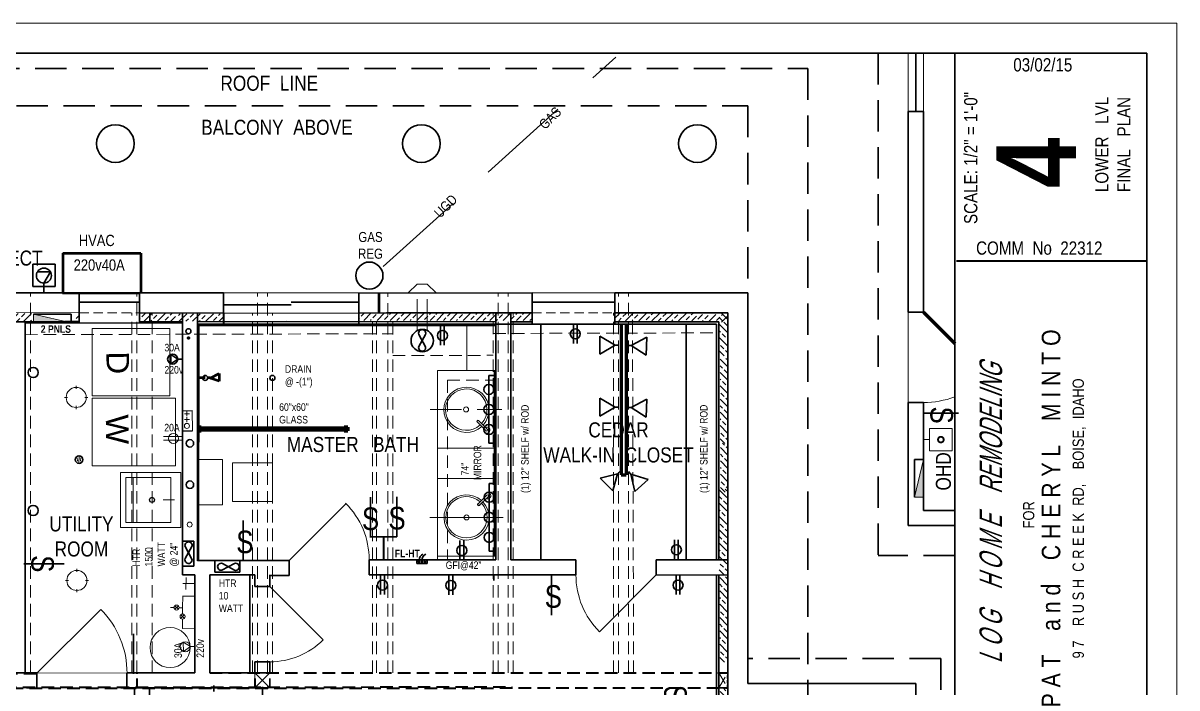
# Model space of a CAD drawing. Header units: inches. Extents: x -243 to 1332, y 357 to 885.
# Drawn here: x 112.8 to 572.8, y 619.9 to 885 of the extents above; entities that cross this region are included whole.
import ezdxf

# ---------------------------------------------------------------- set-up
doc = ezdxf.new("R2010")
doc.units = ezdxf.units.IN
doc.header["$MEASUREMENT"] = 0
doc.linetypes.add('DOT', pattern=[0.25, 0, -0.25])
doc.linetypes.add('HIDDEN', pattern=[0.375, 0.25, -0.125])
for name, color, linetype, lineweight in [('APPLIANCES', 7, 'Continuous', 20), ('BUILT-INS', 36, 'Continuous', 25), ('CABINETS', 7, 'Continuous', 20), ('DOORS', 7, 'Continuous', 60), ('DRIVEWAY', 7, 'DOT', 30), ('ELEC', 6, 'Continuous', 30), ('ELEC SYMBOLS', 7, 'Continuous', 20), ('ELECTRICAL', 1, 'Continuous', 30), ('FLOOR BEAMS', 7, 'Continuous', 30), ('FOUNDATION', 7, 'Continuous', 30), ('HVAC', 1, 'Continuous', 20), ('NEW  ROUIGH SAWN  BEAMS', 3, 'HIDDEN', 40), ('NEW FOOTING', 6, 'Continuous', 30), ('NEW FRAMING', 6, 'Continuous', 30), ('PLUMBING', 5, 'Continuous', 20), ('PROPANE GAS', 7, 'Continuous', 20), ('ROOF', 7, 'HIDDEN', 30), ('STAIRS', 7, 'Continuous', 30), ('WALL FRAMING', 7, 'Continuous', 30), ('WALLS', 7, 'Continuous', 30), ('WINDOWS', 5, 'Continuous', 30)]:
    doc.layers.add(name, color=color, linetype=linetype, lineweight=lineweight)
for name, color, linetype in [('LLPLUMBING', 102, 'Continuous'), ('TEXT80', 15, 'Continuous'), ('TITLE BLOCK', 7, 'Continuous')]:
    doc.layers.add(name, color=color, linetype=linetype)
doc.styles.add('ARCH ENT', font='technical.ttf', dxfattribs={"height": 2})
doc.styles.add('ARCHENT', font='technical.ttf', dxfattribs={"height": 6})
doc.styles.add('EXIST', font='romans.shx', dxfattribs={"width": 0.75, "oblique": 20, "height": 12})
doc.styles.add('L80', font='arial.ttf', dxfattribs={"height": 1.6})

msp = doc.modelspace()

# ---------------------------------------------------------------- hatches: boundary and pattern name
at = {"layer": 'ELEC SYMBOLS', "linetype": 'Continuous', "lineweight": 20, "ltscale": 20}
for points in [[(116.88, 768.88), (116.88, 765.38), (131.88, 765.38)], [(468.21, 695.91), (471.71, 695.91), (471.71, 710.91)]]:
    msp.add_hatch(color=1, dxfattribs=at).paths.add_polyline_path(points)
at = {"layer": 'NEW FOOTING', "linetype": 'Continuous', "lineweight": 9, "ltscale": 25}
h = msp.add_hatch(dxfattribs=at)
h.set_pattern_fill('ANSI33', color=256, scale=15, style=0)
h.set_pattern_definition([(45, (-4830.5756, -496.997), (-2.6516504, 2.6516504), []), (45, (-4827.924, -496.997), (-2.6516504, 2.6516504), [1.875, -0.9375])])
h.paths.add_polyline_path([(116.29, 766.16), (116.29, 769.16), (107.44, 769.16), (107.44, 766.16)])
h = msp.add_hatch(dxfattribs=at)
h.set_pattern_fill('ANSI33', color=256, scale=15, style=0)
h.set_pattern_definition([(45, (-4804.9366, -493.893), (-2.6516504, 2.6516504), []), (45, (-4802.285, -493.893), (-2.6516504, 2.6516504), [1.875, -0.9375])])
h.paths.add_polyline_path([(135.19, 766.26), (135.18, 769.26), (133.94, 769.26), (133.94, 766.26)])
h = msp.add_hatch(dxfattribs=at)
h.set_pattern_fill('ANSI33', color=256, scale=15, style=0)
h.set_pattern_definition([(45, (-4798.455, -497.029), (-2.6516504, 2.6516504), []), (45, (-4795.8032, -497.029), (-2.6516504, 2.6516504), [1.875, -0.9375])])
h.paths.add_polyline_path([(159.18, 769.13), (159.19, 766.13), (173.56, 766.13), (173.56, 769.13)])
h = msp.add_hatch(dxfattribs=at)
h.set_pattern_fill('ANSI33', color=256, scale=15, style=0)
h.set_pattern_definition([(45, (-4763.2696, -497.0833), (-2.6516504, 2.6516504), []), (45, (-4760.618, -497.0833), (-2.6516504, 2.6516504), [1.875, -0.9375])])
h.paths.add_polyline_path([(192.68, 766.07), (192.68, 769.07), (174.75, 769.07), (174.75, 766.07)])
h = msp.add_hatch(dxfattribs=at)
h.set_pattern_fill('ANSI33', color=256, scale=15, style=0)
h.set_pattern_definition([(45, (-4695.075, -496.7786), (-2.6516504, 2.6516504), []), (45, (-4692.4235, -496.7786), (-2.6516504, 2.6516504), [1.875, -0.9375])])
h.paths.add_polyline_path([(246.68, 769.38), (246.69, 766.38), (276.94, 766.38), (276.94, 769.38)])
h = msp.add_hatch(dxfattribs=at)
h.set_pattern_fill('ANSI33', color=256, scale=15, style=0)
h.set_pattern_definition([(45, (-4660.673, -496.7882), (-2.6516504, 2.6516504), []), (45, (-4658.0213, -496.7882), (-2.6516504, 2.6516504), [1.875, -0.9375])])
h.paths.add_polyline_path([(277.34, 769.37), (277.34, 766.37), (311.34, 766.37), (311.34, 769.37)])
h = msp.add_hatch(dxfattribs=at)
h.set_pattern_fill('ANSI33', color=256, scale=15, style=0)
h.set_pattern_definition([(45, (-4626.1386, -496.7882), (-2.6516504, 2.6516504), []), (45, (-4623.487, -496.7882), (-2.6516504, 2.6516504), [1.875, -0.9375])])
h.paths.add_polyline_path([(315.68, 766.37), (315.68, 769.37), (311.88, 769.37), (311.88, 766.37)])
h = msp.add_hatch(dxfattribs=at)
h.set_pattern_fill('ANSI33', color=256, scale=15, style=0)
h.set_pattern_definition([(45, (-4590.759, -496.939), (-2.6516504, 2.6516504), []), (45, (-4588.1074, -496.939), (-2.6516504, 2.6516504), [1.875, -0.9375])])
h.paths.add_polyline_path([(348.68, 769.22), (348.68, 766.22), (381.26, 766.22), (381.26, 769.22)])
h = msp.add_hatch(dxfattribs=at)
h.set_pattern_fill('ANSI33', color=256, scale=15, angle=180, style=0)
h.set_pattern_definition([(225, (5353.7628, 2031.9067), (2.6516504, -2.6516504), []), (225, (5351.111, 2031.9067), (2.6516504, -2.6516504), [1.875, -0.9375])])
h.paths.add_polyline_path([(393.68, 765.75), (393.68, 768.75), (381.75, 768.75), (381.75, 765.75)])
h = msp.add_hatch(dxfattribs=at)
h.set_pattern_fill('ANSI33', color=256, scale=15, angle=270, style=0)
h.set_pattern_definition([(315, (-872.744, 5724.277), (2.6516504, 2.6516504), []), (315, (-872.744, 5721.6255), (2.6516504, 2.6516504), [1.875, -0.9375])])
h.paths.add_polyline_path([(393.41, 769.4), (390.41, 769.4), (390.41, 752.26), (393.41, 752.26)])
h = msp.add_hatch(dxfattribs=at)
h.set_pattern_fill('ANSI33', color=256, scale=15, angle=270, style=0)
h.set_pattern_definition([(315, (-872.5216, 5689.311), (2.6516504, 2.6516504), []), (315, (-872.5216, 5686.659), (2.6516504, 2.6516504), [1.875, -0.9375])])
h.paths.add_polyline_path([(393.64, 751.29), (390.64, 751.29), (390.64, 717.29), (393.64, 717.29)])
h = msp.add_hatch(dxfattribs=at)
h.set_pattern_fill('ANSI33', color=256, scale=15, angle=270, style=0)
h.set_pattern_definition([(315, (-872.3917, 5669.9312), (2.6516504, 2.6516504), []), (315, (-872.3917, 5667.2796), (2.6516504, 2.6516504), [1.875, -0.9375])])
h.paths.add_polyline_path([(393.77, 717.49), (390.77, 717.49), (390.77, 697.91), (393.77, 697.91)])
h = msp.add_hatch(dxfattribs=at)
h.set_pattern_fill('ANSI33', color=256, scale=15, angle=270, style=0)
h.set_pattern_definition([(315, (-872.877, 5637.1454), (2.6516504, 2.6516504), []), (315, (-872.877, 5634.4938), (2.6516504, 2.6516504), [1.875, -0.9375])])
h.paths.add_polyline_path([(393.28, 699.13), (390.28, 699.13), (390.28, 665.13), (393.28, 665.13)])
h = msp.add_hatch(dxfattribs=at)
h.set_pattern_fill('ANSI33', color=256, scale=15, angle=270, style=0)
h.set_pattern_definition([(315, (-872.6546, 5602.179), (2.6516504, 2.6516504), []), (315, (-872.6546, 5599.5275), (2.6516504, 2.6516504), [1.875, -0.9375])])
h.paths.add_polyline_path([(393.5, 664.16), (390.5, 664.16), (390.5, 630.16), (393.5, 630.16)])
h = msp.add_hatch(dxfattribs=at)
h.set_pattern_fill('ANSI33', color=256, scale=15, angle=270, style=0)
h.set_pattern_definition([(315, (-872.5133, 5583.264), (2.6516504, 2.6516504), []), (315, (-872.5133, 5580.6125), (2.6516504, 2.6516504), [1.875, -0.9375])])
h.paths.add_polyline_path([(393.64, 619.88), (390.64, 619.88), (390.64, 611.25), (393.64, 611.25)])

# ---------------------------------------------------------------- linework, layer by layer
at = {"layer": 'APPLIANCES', "color": 7, "linetype": 'Continuous', "lineweight": 20, "ltscale": 20}
for p, q in [((171.27, 763.23), (140.26, 763.22)), ((140.27, 763.22), (140.27, 736.35)), ((171.27, 763.23), (171.27, 736.36)), ((140.27, 736.35), (171.27, 736.35)), ((173.58, 735.39), (140.27, 735.39)), ((140.27, 735.39), (140.27, 708.39)), ((173.58, 735.39), (173.58, 708.39)), ((140.27, 708.39), (173.58, 708.39))]:
    msp.add_line(p, q, dxfattribs=at)
at = {"layer": 'BUILT-INS', "lineweight": 30, "ltscale": 15}
for p, q in [((319.19, 764.88), (319.18, 670.9)), ((377.18, 764.87), (377.18, 670.89))]:
    msp.add_line(p, q, dxfattribs=at)
at = {"layer": 'BUILT-INS', "color": 1, "linetype": 'HIDDEN', "lineweight": 9, "ltscale": 50}
msp.add_line((275.09, 730.9), (303.69, 730.9), dxfattribs=at)
at = {"layer": 'BUILT-INS', "color": 1, "linetype": 'Continuous', "lineweight": 9, "ltscale": 50}
msp.add_line((274.94, 687.83), (304.23, 687.83), dxfattribs=at)
at = {"layer": 'BUILT-INS', "linetype": 'Continuous', "lineweight": 30, "ltscale": 20}
msp.add_line((203.2, 664.9), (203.23, 625.92), dxfattribs=at)
at = {"layer": 'CABINETS', "color": 4, "linetype": 'HIDDEN', "lineweight": 9, "ltscale": 50}
for p, q in [((269.9, 780.89), (266.36, 777.35)), ((273.9, 780.89), (277.43, 777.35))]:
    msp.add_line(p, q, dxfattribs=at)
at = {"layer": 'CABINETS', "color": 7, "linetype": 'Continuous', "lineweight": 9, "ltscale": 50}
msp.add_line((289.64, 746.4), (289.64, 764.39), dxfattribs=at)
at = {"layer": 'CABINETS', "linetype": 'Continuous', "ltscale": 20}
for p, q in [((277.96, 746.4), (301.06, 746.4)), ((277.96, 715.4), (301.19, 715.4)), ((277.96, 703.4), (301.19, 703.4)), ((277.96, 672.4), (301.19, 672.4))]:
    msp.add_line(p, q, dxfattribs=at)
at = {"layer": 'CABINETS', "ltscale": 50}
msp.add_line((277.96, 746.4), (277.96, 670.9), dxfattribs=at)
at = {"layer": 'CABINETS', "linetype": 'HIDDEN', "ltscale": 20}
msp.add_line((281.96, 742.59), (281.96, 670.9), dxfattribs=at)
at = {"layer": 'DOORS', "ltscale": 15}
msp.add_line((471.68, 769.65), (484.21, 757.13), dxfattribs=at)
at = {"layer": 'DOORS', "lineweight": 9, "ltscale": 15}
msp.add_arc((471.68, 769.65), 35.99, 270, 290.3616, dxfattribs=at)
at = {"layer": 'DOORS', "color": 7, "linetype": 'Continuous', "lineweight": 5, "ltscale": 15}
for centre, radius, start, end in [((218.74, 670.92), 32, 359.9662, 45), ((365.18, 664.9), 32, 180, 225), ((118.24, 625.79), 36, 359.8226, 44.8543)]:
    msp.add_arc(centre, radius, start, end, dxfattribs=at)
at = {"layer": 'DRIVEWAY', "color": 7, "linetype": 'Continuous', "lineweight": 9, "ltscale": 20}
msp.add_arc((211.2, 660.28), 30, 270, 315, dxfattribs=at)
at = {"layer": 'ELEC', "color": 1, "lineweight": 30, "ltscale": 15}
for p, q in [((279.19, 756.59), (279.19, 764.39)), ((280.69, 756.59), (280.69, 764.39)), ((332.18, 757.24), (332.18, 765.03)), ((333.68, 757.24), (333.68, 765.03)), ((171.67, 752.83), (171.67, 749.12)), ((174.45, 750.98), (171.67, 752.83)), ((174.45, 750.98), (171.67, 749.12)), ((174.42, 750.96), (176.27, 750.96)), ((286.96, 670.9), (286.96, 678.69)), ((288.46, 670.9), (288.46, 678.69)), ((372.47, 671.16), (372.47, 678.95)), ((373.97, 671.16), (373.97, 678.95)), ((255.32, 657.1), (255.32, 664.89)), ((256.82, 657.1), (256.82, 664.89)), ((282.55, 656.96), (282.55, 664.76)), ((284.05, 656.96), (284.05, 664.76)), ((373.13, 657.06), (373.13, 664.86)), ((374.63, 657.06), (374.63, 664.86))]:
    msp.add_line(p, q, dxfattribs=at)
at = {"layer": 'ELEC', "color": 1, "lineweight": 20, "ltscale": 15}
for p, q in [((176.5, 720.1), (168.71, 720.1)), ((176.5, 718.6), (168.71, 718.6)), ((176.62, 638.11), (176.76, 634.4)), ((179.47, 636.36), (176.62, 638.11)), ((179.47, 636.36), (176.76, 634.4)), ((179.44, 636.34), (181.29, 636.42))]:
    msp.add_line(p, q, dxfattribs=at)
at = {"layer": 'ELEC', "color": 1, "lineweight": 30, "ltscale": 15}
for centre in [(279.94, 760.39), (332.93, 761.03), (172.42, 750.98), (287.71, 674.69), (373.22, 674.95), (256.07, 660.89), (283.3, 660.76), (373.88, 660.86)]:
    msp.add_circle(centre, 2, dxfattribs=at)
at = {"layer": 'ELEC', "color": 1, "lineweight": 20, "ltscale": 15}
for centre in [(172.71, 719.35), (177.44, 636.28)]:
    msp.add_circle(centre, 2, dxfattribs=at)
at = {"layer": 'ELEC SYMBOLS', "color": 4, "linetype": 'HIDDEN', "lineweight": 9, "ltscale": 50}
msp.add_line((269.9, 780.89), (273.9, 780.89), dxfattribs=at)
at = {"layer": 'ELEC SYMBOLS', "color": 1, "linetype": 'Continuous', "lineweight": 30, "ltscale": 20}
for p, q in [((131.89, 768.91), (116.89, 768.9)), ((131.89, 768.91), (131.89, 765.41)), ((468.17, 710.91), (471.68, 710.91)), ((468.17, 710.91), (468.18, 695.91)), ((261.84, 680.13), (251.02, 680.13))]:
    msp.add_line(p, q, dxfattribs=at)
at = {"layer": 'ELEC SYMBOLS', "color": 1, "linetype": 'Continuous', "lineweight": 20, "ltscale": 20}
for p, q in [((116.89, 768.9), (116.89, 765.4)), ((131.89, 765.4), (116.89, 768.9)), ((131.89, 765.4), (116.89, 765.4)), ((471.68, 710.91), (468.18, 695.91)), ((471.68, 710.91), (471.68, 695.91)), ((468.18, 695.91), (471.68, 695.91))]:
    msp.add_line(p, q, dxfattribs=at)
at = {"layer": 'ELEC SYMBOLS', "color": 1, "linetype": 'Continuous', "lineweight": 30, "ltscale": 150}
for p, q in [((298.43, 744.4), (298.43, 717.4)), ((298.43, 744.4), (300.43, 744.4)), ((298.43, 717.4), (300.43, 717.4)), ((298.58, 674.4), (298.58, 701.4)), ((298.58, 701.4), (300.58, 701.4)), ((298.58, 674.4), (300.58, 674.4))]:
    msp.add_line(p, q, dxfattribs=at)
at = {"layer": 'ELEC SYMBOLS', "color": 6, "linetype": 'Continuous', "lineweight": 20, "ltscale": 150}
for p, q in [((133.95, 739.08), (133.95, 740.28)), ((129.35, 735.68), (130.54, 735.68)), ((133.95, 731.08), (133.95, 732.28)), ((137.35, 735.68), (138.54, 735.68)), ((134.24, 666.11), (134.24, 667.31)), ((129.65, 662.71), (130.84, 662.71)), ((137.65, 662.71), (138.84, 662.71)), ((134.24, 658.11), (134.24, 659.31))]:
    msp.add_line(p, q, dxfattribs=at)
at = {"layer": 'ELEC SYMBOLS', "color": 1, "linetype": 'Continuous', "lineweight": 20, "ltscale": 150}
for p in [(300.69, 727.12), (300.69, 677.12)]:
    msp.add_line(p, (300.69, 702.4), dxfattribs=at)
at = {"layer": 'ELEC SYMBOLS', "color": 1, "linetype": 'Continuous', "ltscale": 0.75}
for p, q in [((483.14, 723.34), (474.19, 723.34)), ((474.19, 723.34), (474.19, 718.93)), ((483.14, 714.4), (483.14, 723.34)), ((471.68, 718.93), (474.19, 718.93)), ((474.19, 718.93), (474.19, 714.4)), ((474.19, 714.4), (483.14, 714.4))]:
    msp.add_line(p, q, dxfattribs=at)
at = {"layer": 'ELEC SYMBOLS', "color": 1, "linetype": 'Continuous', "lineweight": 40, "ltscale": 20}
msp.add_line((256.43, 680.13), (256.43, 671.11), dxfattribs=at)
at = {"layer": 'ELEC SYMBOLS', "color": 1, "linetype": 'Continuous', "lineweight": 30, "ltscale": 150}
for centre in [(298.48, 738.9), (298.48, 730.9), (298.48, 722.9), (298.58, 695.9), (298.58, 687.9), (298.58, 679.9)]:
    msp.add_circle(centre, 2, dxfattribs=at)
at = {"layer": 'ELEC SYMBOLS', "color": 6, "lineweight": 20, "ltscale": 15}
for centre in [(133.95, 735.68), (134.24, 662.71)]:
    msp.add_circle(centre, 4, dxfattribs=at)
at = {"layer": 'ELEC SYMBOLS', "color": 3, "linetype": 'Continuous', "lineweight": 20, "ltscale": 150}
for centre, start, end in [((297.63, 722.65), 152.3582, 117.443), ((297.99, 696.51), 242.552, 207.6368)]:
    msp.add_arc(centre, 1.25, start, end, dxfattribs=at)
at = {"layer": 'ELECTRICAL', "color": 1, "linetype": 'Continuous', "ltscale": 0.75}
for p, q in [((125.63, 788.87), (116.69, 788.87)), ((116.69, 788.87), (116.69, 779.92)), ((125.63, 779.92), (125.63, 788.87)), ((123.67, 785.73), (118.49, 785.77)), ((121.07, 781.29), (123.67, 785.73)), ((116.69, 779.92), (121.1, 779.92)), ((121.07, 779.86), (121.07, 781.29)), ((121.1, 777.41), (121.1, 779.92)), ((121.1, 779.92), (125.63, 779.92)), ((348.86, 756.53), (342.69, 760.14)), ((342.69, 760.14), (342.69, 752.97)), ((348.86, 756.53), (342.69, 760.14)), ((355.16, 756.39), (361.47, 759.74)), ((355.16, 756.39), (361.47, 759.74)), ((361.47, 759.74), (361.17, 752.58)), ((348.86, 756.53), (342.69, 752.97)), ((350.29, 756.53), (348.86, 756.53)), ((353.73, 756.45), (355.16, 756.39)), ((355.16, 756.39), (361.17, 752.58)), ((348.86, 731.75), (342.69, 735.36)), ((342.69, 735.36), (342.69, 728.19)), ((348.86, 731.75), (342.69, 735.36)), ((348.86, 731.75), (342.69, 728.19)), ((350.29, 731.75), (348.86, 731.75)), ((353.73, 731.68), (355.16, 731.62)), ((355.16, 731.62), (361.47, 734.97)), ((355.16, 731.62), (361.47, 734.97)), ((355.16, 731.62), (361.17, 727.8)), ((361.47, 734.97), (361.17, 727.8)), ((485.67, 729.46), (471.64, 729.47)), ((349.76, 705.29), (342.84, 703.49)), ((349.76, 705.29), (342.84, 703.49)), ((349.76, 705.29), (347.91, 698.42)), ((350.77, 706.31), (349.76, 705.29)), ((354.17, 706.15), (355.13, 705.09)), ((355.13, 705.09), (361.96, 703)), ((355.13, 705.09), (356.69, 698.15)), ((355.13, 705.09), (361.96, 703)), ((342.84, 703.49), (347.91, 698.42)), ((361.96, 703), (356.69, 698.15)), ((180.1, 676.2), (177.41, 671.41)), ((177.41, 676.2), (180.1, 671.21)), ((113.12, 669.39), (129.11, 669.39)), ((300.4, 665.15), (300.4, 662.64)), ((156.78, 641.48), (156.78, 625.49)), ((188.84, 620.89), (188.84, 618.38)), ((208.25, 620.32), (208.25, 604.33))]:
    msp.add_line(p, q, dxfattribs=at)
at = {"layer": 'ELECTRICAL', "color": 1, "linetype": 'Continuous', "ltscale": 0.375}
for p, q in [((123.67, 785.73), (118.49, 785.77)), ((121.07, 781.29), (123.67, 785.73)), ((342.69, 760.14), (342.69, 752.97)), ((348.86, 756.53), (342.69, 760.14)), ((355.16, 756.39), (361.47, 759.74)), ((361.47, 759.74), (361.17, 752.58)), ((342.69, 752.97), (348.86, 756.53)), ((361.17, 752.58), (355.16, 756.39)), ((342.69, 735.36), (342.69, 728.19)), ((348.86, 731.75), (342.69, 735.36)), ((342.69, 728.19), (348.86, 731.75)), ((355.16, 731.62), (361.47, 734.97)), ((361.17, 727.8), (355.16, 731.62)), ((361.47, 734.97), (361.17, 727.8)), ((349.76, 705.29), (342.84, 703.49)), ((347.91, 698.42), (349.76, 705.29)), ((356.69, 698.15), (355.13, 705.09)), ((355.13, 705.09), (361.96, 703)), ((342.84, 703.49), (347.91, 698.42)), ((361.96, 703), (356.69, 698.15))]:
    msp.add_line(p, q, dxfattribs=at)
at = {"layer": 'ELECTRICAL', "color": 1, "linetype": 'Continuous', "lineweight": 60, "ltscale": 20}
for p, q in [((351.19, 764.89), (351.19, 704.89)), ((353.19, 764.89), (353.19, 704.89)), ((351.19, 704.89), (353.19, 704.89))]:
    msp.add_line(p, q, dxfattribs=at)
at = {"layer": 'ELECTRICAL', "color": 1, "linetype": 'Continuous', "lineweight": 30, "ltscale": 0.75}
for p, q in [((273.22, 760.83), (270.54, 756.04)), ((270.54, 760.83), (273.22, 755.85)), ((251.27, 679.9), (251.27, 695.89)), ((261.84, 680.13), (261.84, 696.12)), ((200.54, 670.66), (200.54, 686.65)), ((197.05, 669.49), (192.06, 666.8)), ((197.05, 666.8), (192.26, 669.49)), ((323.5, 648.91), (323.5, 664.9))]:
    msp.add_line(p, q, dxfattribs=at)
at = {"layer": 'ELECTRICAL', "color": 3, "linetype": 'Continuous', "lineweight": 20, "ltscale": 20}
for p, q in [((297.36, 722.39), (293.88, 725.88)), ((297.9, 722.92), (294.41, 726.41)), ((297.72, 696.78), (294.24, 693.28)), ((298.26, 696.25), (294.77, 692.75))]:
    msp.add_line(p, q, dxfattribs=at)
at = {"layer": 'ELECTRICAL', "color": 1, "linetype": 'Continuous', "ltscale": 20}
for p, q in [((176.28, 678.37), (180.82, 678.37)), ((180.82, 678.37), (180.82, 668.39)), ((180.82, 668.39), (176.2, 668.39))]:
    msp.add_line(p, q, dxfattribs=at)
at = {"layer": 'ELECTRICAL', "color": 1, "linetype": 'Continuous', "lineweight": 30, "ltscale": 20}
for p, q in [((189.24, 666.09), (189.24, 670.7)), ((199.22, 670.62), (199.22, 666.09)), ((199.22, 666.09), (189.24, 666.09))]:
    msp.add_line(p, q, dxfattribs=at)
at = {"layer": 'ELECTRICAL', "color": 1, "linetype": 'Continuous', "ltscale": 0.75}
msp.add_circle((121.07, 784.28), 2.98, dxfattribs=at)
at = {"layer": 'ELECTRICAL', "color": 1, "linetype": 'Continuous', "lineweight": 30, "ltscale": 0.75}
msp.add_circle((271.93, 758.34), 4.48, dxfattribs=at)
for centre, radius, start, end in [((271.88, 761.33), 1.43, 339.6746, 200.3254), ((271.85, 755.53), 1.41, 158.8378, 12.9988), ((191.75, 668.18), 1.41, 68.8378, 282.9988), ((197.54, 668.15), 1.43, 249.6746, 110.3254)]:
    msp.add_arc(centre, radius, start, end, dxfattribs=at)
at = {"layer": 'ELECTRICAL', "color": 1, "linetype": 'Continuous', "ltscale": 0.75}
for centre, radius, start, end in [((178.76, 676.69), 1.43, 339.6746, 200.3254), ((178.73, 670.9), 1.41, 158.8378, 12.9988)]:
    msp.add_arc(centre, radius, start, end, dxfattribs=at)
for points in [[(121.07, 781.29), (123.67, 785.73), (118.49, 785.77), (121.07, 781.29)], [(348.86, 756.53), (342.69, 760.14), (342.69, 752.97), (348.86, 756.53)], [(348.86, 756.53), (344.42, 759.13), (344.38, 753.95), (348.86, 756.53)], [(355.16, 756.39), (361.47, 759.74), (361.17, 752.58), (355.16, 756.39)], [(355.16, 756.39), (359.71, 758.81), (359.52, 753.63), (355.16, 756.39)], [(348.86, 731.75), (342.69, 735.36), (342.69, 728.19), (348.86, 731.75)], [(348.86, 731.75), (344.42, 734.35), (344.38, 729.17), (348.86, 731.75)], [(355.16, 731.62), (361.47, 734.97), (361.17, 727.8), (355.16, 731.62)], [(355.16, 731.62), (359.71, 734.03), (359.52, 728.85), (355.16, 731.62)], [(349.76, 705.29), (342.84, 703.49), (347.91, 698.42), (349.76, 705.29)], [(349.76, 705.29), (344.78, 703.99), (348.42, 700.31), (349.76, 705.29)], [(355.13, 705.09), (361.96, 703), (356.69, 698.15), (355.13, 705.09)], [(355.13, 705.09), (360.05, 703.59), (356.26, 700.05), (355.13, 705.09)]]:
    msp.add_solid(points, dxfattribs=at)
at = {"layer": 'FLOOR BEAMS', "color": 7, "linetype": 'HIDDEN', "lineweight": 20, "ltscale": 20}
for p, q in [((115.68, 625.87), (115.68, 777.38)), ((158.19, 625.87), (158.19, 777.37)), ((206.19, 625.87), (206.19, 777.37)), ((210.19, 625.87), (210.19, 777.37)), ((258.14, 625.84), (258.14, 777.34)), ((302.19, 625.87), (302.19, 777.37)), ((306.19, 625.87), (306.19, 777.37)), ((350.19, 625.87), (350.19, 777.37)), ((354.19, 625.87), (354.19, 777.37))]:
    msp.add_line(p, q, dxfattribs=at)
at = {"layer": 'FLOOR BEAMS', "color": 6, "linetype": 'HIDDEN', "lineweight": 20, "ltscale": 20}
for p, q in [((156.19, 625.87), (156.19, 769.38)), ((164.19, 625.87), (164.19, 769.38)), ((204.19, 625.87), (204.19, 769.37)), ((212.19, 625.87), (212.19, 769.37)), ((300.19, 625.87), (300.19, 769.36)), ((308.19, 625.87), (308.19, 769.36)), ((348.19, 625.87), (348.19, 769.43)), ((356.19, 625.87), (355.71, 769.4)), ((252.14, 625.84), (252.14, 765.83)), ((253.64, 625.84), (253.64, 765.83)), ((260.14, 625.84), (260.13, 765.83))]:
    msp.add_line(p, q, dxfattribs=at)
at = {"layer": 'FLOOR BEAMS', "color": 6, "linetype": 'HIDDEN', "lineweight": 40, "ltscale": 20}
for p, q in [((-66.89, 625.85), (120.2, 625.63)), ((187.2, 625.93), (393.68, 625.9)), ((-67.38, 620.02), (307.77, 620.28)), ((17.85, 619.66), (393.68, 619.9))]:
    msp.add_line(p, q, dxfattribs=at)
at = {"layer": 'FLOOR BEAMS', "color": 6, "ltscale": 20}
for p, q in [((114.19, 619.9), (115.68, 619.87)), ((115.68, 619.87), (117.18, 619.87)), ((155.18, 619.87), (156.68, 619.87)), ((156.68, 619.87), (158.18, 619.87))]:
    msp.add_line(p, q, dxfattribs=at)
at = {"layer": 'FOUNDATION', "color": 8, "ltscale": 15}
for q in [(401.68, 621.65), (468.68, 532.15)]:
    msp.add_line((468.68, 621.65), q, dxfattribs=at)
at = {"layer": 'HVAC', "color": 1, "linetype": 'Continuous', "lineweight": 50, "ltscale": 20}
for p, q in [((128.64, 793.21), (159.75, 793.21)), ((159.75, 793.17), (159.75, 777.42)), ((128.55, 777.42), (159.18, 777.29))]:
    msp.add_line(p, q, dxfattribs=at)
at = {"layer": 'HVAC', "color": 3, "lineweight": 50, "ltscale": 25}
for p, q in [((187.34, 743.42), (190.93, 745.22)), ((190.98, 742.14), (187.34, 743.42))]:
    msp.add_line(p, q, dxfattribs=at)
at = {"layer": 'LLPLUMBING', "color": 7, "linetype": 'HIDDEN', "lineweight": 20, "ltscale": 20}
msp.add_line((281.96, 742.59), (301.06, 742.59), dxfattribs=at)
at = {"layer": 'LLPLUMBING', "color": 3, "linetype": 'Continuous', "ltscale": 175}
for p, q in [((176.19, 730.37), (180.25, 730.42)), ((176.28, 722.38), (180.28, 722.42))]:
    msp.add_line(p, q, dxfattribs=at)
at = {"layer": 'LLPLUMBING', "color": 3, "linetype": 'Continuous', "lineweight": 9, "ltscale": 175}
for p, q in [((177.07, 726.84), (179.07, 726.84)), ((177.08, 729.16), (179.08, 729.16)), ((178.06, 727.84), (178.07, 725.84)), ((178.08, 730.16), (178.09, 728.16))]:
    msp.add_line(p, q, dxfattribs=at)
at = {"layer": 'LLPLUMBING', "color": 3, "linetype": 'Continuous', "lineweight": 20, "ltscale": 175}
msp.add_line((180.25, 730.42), (180.28, 722.41), dxfattribs=at)
at = {"layer": 'LLPLUMBING', "color": 3, "linetype": 'Continuous', "lineweight": 9, "ltscale": 175}
msp.add_circle((178.1, 724.32), 1, dxfattribs=at)
at = {"layer": 'NEW  ROUIGH SAWN  BEAMS', "color": 3, "ltscale": 5}
msp.add_line((393.73, 619.88), (393.73, 625.88), dxfattribs=at)
at = {"layer": 'NEW FRAMING', "color": 1, "linetype": 'Continuous', "lineweight": 70, "ltscale": 20}
for p, q in [((182.78, 723.9), (182.78, 722.4)), ((183.78, 723.9), (183.78, 722.4)), ((240.81, 723.81), (240.81, 722.31)), ((242.31, 723.81), (242.31, 722.31))]:
    msp.add_line(p, q, dxfattribs=at)
at = {"layer": 'NEW FRAMING', "color": 5, "linetype": 'Continuous', "lineweight": 40, "ltscale": 20}
for p, q in [((183.78, 723.27), (240.81, 723.18)), ((183.78, 723.02), (240.81, 722.93))]:
    msp.add_line(p, q, dxfattribs=at)
at = {"layer": 'PLUMBING', "color": 1, "linetype": 'Continuous', "lineweight": 50, "ltscale": 20}
msp.add_line((128.64, 793.21), (128.64, 777.46), dxfattribs=at)
at = {"layer": 'PLUMBING', "color": 1, "linetype": 'Continuous', "lineweight": 30, "ltscale": 20}
for p, q in [((182.78, 670.66), (182.79, 764.88)), ((240.81, 723.81), (182.28, 723.9)), ((240.81, 722.31), (182.28, 722.4))]:
    msp.add_line(p, q, dxfattribs=at)
at = {"layer": 'PLUMBING', "color": 3, "linetype": 'Continuous', "lineweight": 50, "ltscale": 20}
for p, q in [((190.93, 745.23), (190.96, 742.15)), ((185.37, 743.45), (182.28, 743.45)), ((187.36, 743.45), (186.36, 743.45))]:
    msp.add_line(p, q, dxfattribs=at)
at = {"layer": 'PLUMBING', "color": 1, "linetype": 'Continuous', "lineweight": 70, "ltscale": 20}
for p, q in [((183.78, 723.9), (182.28, 723.9)), ((183.78, 722.4), (182.28, 722.4)), ((242.31, 723.81), (240.81, 723.81)), ((242.31, 722.31), (240.81, 722.31))]:
    msp.add_line(p, q, dxfattribs=at)
at = {"layer": 'PLUMBING', "color": 3, "linetype": 'Continuous', "lineweight": 20, "ltscale": 20}
for p, q in [((134.39, 711.63), (134.42, 710.24)), ((135.1, 712.03), (135.05, 709.74)), ((135.79, 711.6), (135.7, 710.22)), ((177.77, 663.91), (177.73, 659.13)), ((176.47, 661.54), (181.24, 661.49)), ((176.42, 656.58), (176.37, 651.8)), ((176.42, 656.52), (181.2, 656.47)), ((171.57, 651.89), (173.01, 651.88)), ((174.7, 652.62), (173.3, 651.25)), ((174.7, 652.62), (173.3, 651.25)), ((174.69, 651.25), (173.31, 652.65)), ((174.69, 651.25), (173.31, 652.65)), ((175, 651.86), (176.35, 651.84)), ((175, 651.86), (176.35, 651.84)), ((177.03, 648.99), (175.62, 647.62)), ((177.03, 648.99), (175.62, 647.62)), ((177.01, 647.62), (175.63, 649.02)), ((177.01, 647.62), (175.63, 649.02)), ((176.37, 651.82), (176.35, 649.28)), ((176.33, 647.32), (176.29, 643.54)), ((176.29, 643.54), (181.07, 643.49))]:
    msp.add_line(p, q, dxfattribs=at)
at = {"layer": 'PLUMBING', "color": 3, "linetype": 'Continuous', "lineweight": 30, "ltscale": 20}
msp.add_line((135.1, 710.91), (135.1, 710.91), dxfattribs=at)
msp.add_line((135.1, 710.91), (135.1, 710.91), dxfattribs=at)
at = {"layer": 'PLUMBING', "color": 3, "linetype": 'Continuous', "lineweight": 20, "ltscale": 15}
for p, q in [((192.28, 710.9), (182.28, 710.9)), ((192.28, 710.9), (192.28, 692.9)), ((196.28, 694.2), (196.28, 709.6)), ((196.28, 709.6), (212.28, 709.6)), ((212.28, 694.2), (212.28, 709.6)), ((192.28, 692.9), (182.28, 692.9)), ((196.28, 694.2), (212.28, 694.2))]:
    msp.add_line(p, q, dxfattribs=at)
at = {"layer": 'PLUMBING', "color": 3}
for p, q in [((151.68, 705.81), (175.68, 705.81)), ((151.68, 683.81), (151.68, 705.81)), ((153.68, 703.81), (171.68, 703.81)), ((153.68, 685.81), (153.68, 703.81)), ((156.68, 685.81), (156.68, 703.81)), ((171.68, 703.81), (171.68, 685.81)), ((175.68, 705.81), (175.68, 683.81)), ((171.68, 685.81), (153.68, 685.81)), ((175.68, 683.81), (151.68, 683.81))]:
    msp.add_line(p, q, dxfattribs=at)
at = {"layer": 'PLUMBING', "color": 3, "lineweight": 9}
msp.add_line((173.18, 694.81), (168.68, 694.81), dxfattribs=at)
at = {"layer": 'PLUMBING', "color": 3, "linetype": 'HIDDEN', "lineweight": 30, "ltscale": 25}
for centre, radius in [((178.72, 762.09), 1), ((178.72, 759.4), 0.375)]:
    msp.add_circle(centre, radius, dxfattribs=at)
at = {"layer": 'PLUMBING', "color": 3, "lineweight": 30, "ltscale": 15}
for centre in [(116.82, 745.63), (116.79, 690.63)]:
    msp.add_circle(centre, 2, dxfattribs=at)
at = {"layer": 'PLUMBING', "color": 3, "linetype": 'Continuous', "lineweight": 30, "ltscale": 15}
for centre, radius in [((185.37, 743.45), 1), ((212.19, 743.45), 1), ((179.28, 717.39), 1.5), ((135.1, 710.91), 1.5), ((179.28, 700.9), 1.5)]:
    msp.add_circle(centre, radius, dxfattribs=at)
at = {"layer": 'PLUMBING', "color": 3, "lineweight": 20, "ltscale": 15}
for centre in [(289.39, 730.9), (179.2, 684.99), (179.2, 684.99), (179.2, 684.99), (289.58, 687.83), (174, 651.93), (174, 651.93), (176.34, 648.32), (176.34, 648.32)]:
    msp.add_circle(centre, 1, dxfattribs=at)
at = {"layer": 'PLUMBING', "color": 3, "lineweight": -3}
msp.add_circle((164.18, 694.81), 1, dxfattribs=at)
at = {"layer": 'PLUMBING', "color": 3, "linetype": 'Continuous', "lineweight": 20, "ltscale": 15}
msp.add_circle((171.38, 635.95), 8, dxfattribs=at)
for centre, start, end in [((289.52, 730.75), 317.4583, 312.6822), ((289.58, 687.83), 48.6278, 43.8598)]:
    msp.add_arc(centre, 9, start, end, dxfattribs=at)
at = {"layer": 'PLUMBING', "color": 3, "linetype": 'Continuous', "lineweight": 20, "ltscale": 20}
for centre, radius, start, end in [((289.46, 730.83), 8.25, 317.6411, 312.4312), ((294.14, 726.15), 0.5, 3.491, 266.3102), ((294.14, 726.15), 0.375, 44.9006, 224.9006), ((297.63, 722.65), 0.375, 224.9006, 44.9006), ((289.52, 687.9), 8.25, 48.2644, 43.0564), ((297.99, 696.51), 0.375, 315.0944, 135.0944), ((294.5, 693.02), 0.5, 93.6848, 356.504), ((294.5, 693.02), 0.375, 135.0944, 315.0944)]:
    msp.add_arc(centre, radius, start, end, dxfattribs=at)
at = {"layer": 'PROPANE GAS', "linetype": 'HIDDEN', "ltscale": 150}
msp.add_line((256.34, 787.88), (349.03, 871.35), dxfattribs=at)
at = {"layer": 'PROPANE GAS', "color": 1, "linetype": 'HIDDEN', "lineweight": 30, "ltscale": 50, "const_width": 0.75}
msp.add_lwpolyline([(477.54, 718.87, 1), (479.79, 718.87, 1)], format="xyb", close=True, dxfattribs=at)
at = {"layer": 'PROPANE GAS', "color": 7, "linetype": 'Continuous', "lineweight": 30, "ltscale": 25}
msp.add_circle((250.83, 784.26), 5.42, dxfattribs=at)
at = {"layer": 'ROOF', "ltscale": 50}
for p in [(453.68, 872.95), (484.21, 672.65)]:
    msp.add_line(p, (453.68, 672.65), dxfattribs=at)
at = {"layer": 'ROOF', "linetype": 'HIDDEN', "ltscale": 50}
for p, q in [((-219.85, 866.9), (425.68, 866.9)), ((425.68, 866.9), (425.68, 375.9))]:
    msp.add_line(p, q, dxfattribs=at)
at = {"layer": 'ROOF', "color": 8, "ltscale": 50}
msp.add_line((478.68, 631.65), (401.68, 631.65), dxfattribs=at)
at = {"layer": 'ROOF', "color": 8, "linetype": 'HIDDEN', "ltscale": 50}
msp.add_line((478.68, 631.65), (478.68, 522.15), dxfattribs=at)
at = {"layer": 'STAIRS', "linetype": 'Continuous', "lineweight": 20, "ltscale": 15}
msp.add_line((113.76, 626.29), (113.76, 747.67), dxfattribs=at)
at = {"layer": 'TITLE BLOCK', "color": 7, "linetype": 'Continuous', "lineweight": 0, "ltscale": 0.5}
for q in [(-243.22, 884.95), (572.77, 356.95)]:
    msp.add_line((572.77, 884.95), q, dxfattribs=at)
at = {"layer": 'TITLE BLOCK', "color": 7, "linetype": 'Continuous', "lineweight": 30, "ltscale": 0.5}
for p, q in [((560.77, 872.95), (-219.22, 872.95)), ((484.21, 384.51), (484.21, 872.95)), ((560.77, 368.95), (560.77, 872.95))]:
    msp.add_line(p, q, dxfattribs=at)
at = {"layer": 'TITLE BLOCK', "color": 7, "linetype": 'Continuous', "lineweight": 30, "ltscale": 0.5, "const_width": 0.791}
msp.add_lwpolyline([(484.8, 790.05), (560.77, 790.05)], dxfattribs=at)
at = {"layer": 'WALL FRAMING', "lineweight": 9, "ltscale": 15}
for p, q in [((465.68, 872.95), (465.68, 849.65)), ((471.68, 872.95), (471.68, 849.65)), ((192.68, 777.39), (246.68, 777.41)), ((315.68, 777.43), (348.68, 777.43)), ((135.19, 769.51), (25.68, 769.44)), ((192.76, 769.28), (246.68, 769.3)), ((465.68, 769.65), (465.68, 733.65))]:
    msp.add_line(p, q, dxfattribs=at)
at = {"layer": 'WALL FRAMING', "linetype": 'HIDDEN', "ltscale": 50}
for p, q in [((-152.32, 851.9), (401.68, 851.9)), ((401.68, 851.9), (401.68, 777.4))]:
    msp.add_line(p, q, dxfattribs=at)
at = {"layer": 'WALL FRAMING', "ltscale": 15}
for p, q in [((465.68, 849.65), (465.68, 769.65)), ((465.73, 849.65), (471.73, 849.66)), ((471.68, 849.66), (471.68, 769.66)), ((25.68, 777.43), (135.18, 777.4)), ((135.18, 777.4), (135.19, 765.96)), ((135.18, 777.4), (135.19, 765.37)), ((159.18, 777.39), (192.68, 777.39)), ((246.68, 777.32), (315.68, 777.43)), ((315.68, 777.4), (315.68, 769.39)), ((348.68, 777.42), (348.68, 769.4)), ((348.68, 777.4), (401.68, 777.4)), ((401.68, 777.4), (401.68, 621.65)), ((159.18, 777.29), (159.19, 765.34)), ((192.68, 777.36), (192.68, 764.86)), ((246.68, 777.37), (246.69, 764.87)), ((246.68, 769.3), (257.68, 769.4)), ((257.68, 769.4), (315.68, 769.39)), ((348.68, 769.4), (393.68, 769.4)), ((393.68, 769.4), (393.68, 664.9)), ((471.64, 769.66), (465.64, 769.65)), ((393.68, 764.38), (393.68, 670.89)), ((471.68, 733.66), (465.68, 733.65)), ((465.68, 733.65), (465.68, 684.65)), ((471.68, 733.66), (471.68, 690.65)), ((484.21, 690.65), (471.68, 690.65)), ((484.21, 684.65), (465.68, 684.65)), ((465.68, 684.65), (471.68, 684.65)), ((393.68, 664.9), (393.68, 473.4)), ((393.68, 664.89), (393.68, 477.9)), ((393.73, 625.88), (393.73, 619.89))]:
    msp.add_line(p, q, dxfattribs=at)
at = {"layer": 'WALL FRAMING', "lineweight": 20, "ltscale": 15}
msp.add_line((135.18, 777.4), (159.18, 777.39), dxfattribs=at)
at = {"layer": 'WALL FRAMING', "lineweight": 50, "ltscale": 15}
msp.add_line((254.7, 769.39), (254.7, 777.38), dxfattribs=at)
at = {"layer": 'WALL FRAMING', "color": 4, "linetype": 'HIDDEN', "lineweight": 9, "ltscale": 50}
for p, q in [((269.93, 762.34), (269.9, 777.36)), ((273.93, 762.35), (273.9, 777.36))]:
    msp.add_line(p, q, dxfattribs=at)
at = {"layer": 'WALL FRAMING', "linetype": 'HIDDEN', "lineweight": 20, "ltscale": 15}
for p, q in [((135.19, 769.41), (159.19, 769.39)), ((315.68, 769.43), (348.68, 769.43))]:
    msp.add_line(p, q, dxfattribs=at)
at = {"layer": 'WALL FRAMING', "lineweight": 30, "ltscale": 15}
msp.add_line((159.19, 769.39), (192.76, 769.28), dxfattribs=at)
at = {"layer": 'WALL FRAMING', "color": 6, "ltscale": 15}
for p, q in [((163.27, 769.42), (163.28, 765.34)), ((176.27, 769.4), (176.28, 664.92)), ((182.27, 769.32), (182.28, 670.61)), ((192.76, 769.38), (192.78, 764.77)), ((301.19, 769.39), (301.19, 670.9)), ((307.19, 769.39), (307.18, 670.9)), ((315.68, 769.39), (315.68, 764.89)), ((348.68, 769.4), (348.68, 764.9)), ((107.57, 765.9), (129.12, 765.9)), ((113.6, 765.9), (113.6, 625.43)), ((113.6, 765.9), (113.6, 625.86)), ((113.6, 765.39), (176.27, 765.33)), ((129.27, 765.97), (135.19, 765.96)), ((159.19, 765.93), (176.27, 765.9)), ((182.28, 765.89), (217.71, 765.97)), ((182.28, 764.88), (315.68, 764.89)), ((217.71, 765.97), (301.19, 765.88)), ((307.19, 765.89), (315.68, 765.88)), ((315.68, 764.88), (348.68, 764.9)), ((348.68, 765.88), (390.18, 765.87)), ((348.68, 764.9), (389.18, 764.87)), ((389.18, 764.87), (389.18, 670.89)), ((390.18, 765.87), (390.18, 670.89)), ((218.8, 670.66), (182.28, 670.66)), ((218.8, 670.67), (218.8, 664.67)), ((250.74, 670.9), (250.74, 664.9)), ((301.19, 670.9), (250.74, 670.9)), ((333.18, 670.9), (307.18, 670.9)), ((333.18, 664.9), (333.18, 670.9)), ((393.68, 670.89), (365.18, 670.9)), ((365.18, 664.9), (365.18, 670.9)), ((181.2, 664.92), (176.28, 664.92)), ((181.2, 664.9), (181.2, 625.88)), ((205.2, 664.92), (187.2, 664.92)), ((187.2, 664.9), (187.2, 625.88)), ((205.2, 664.9), (205.2, 660.28)), ((211.2, 664.9), (211.2, 660.28)), ((218.8, 664.66), (211.2, 664.67)), ((333.18, 664.9), (250.74, 664.9)), ((393.68, 664.89), (365.18, 664.9)), ((389.18, 664.89), (389.18, 477.9)), ((390.18, 664.89), (390.18, 476.9)), ((211.2, 660.28), (205.2, 660.28)), ((211.18, 630.28), (205.18, 630.28)), ((205.2, 630.28), (205.2, 625.88)), ((211.2, 630.28), (211.2, 625.88)), ((118.2, 625.86), (102.66, 625.86)), ((118.2, 625.86), (118.2, 619.86)), ((181.2, 625.9), (154.18, 625.9)), ((154.18, 625.9), (154.18, 619.9)), ((204.68, 625.95), (187.2, 625.93)), ((156.68, 619.9), (151.7, 619.9)), ((210.68, 619.9), (156.68, 619.9))]:
    msp.add_line(p, q, dxfattribs=at)
at = {"layer": 'WALL FRAMING', "color": 1, "ltscale": 15}
for p, q in [((182.28, 764.38), (301.19, 764.39)), ((269.81, 670.94), (269.81, 669.44))]:
    msp.add_line(p, q, dxfattribs=at)
at = {"layer": 'WALL FRAMING', "color": 7, "linetype": 'HIDDEN', "lineweight": 9, "ltscale": 20}
for p, q in [((113.48, 760.71), (260.14, 761.09)), ((300.19, 761.2), (390.18, 761.43)), ((260.14, 752.39), (300.18, 752.49)), ((393.73, 625.87), (393.73, 619.88))]:
    msp.add_line(p, q, dxfattribs=at)
at = {"layer": 'WALL FRAMING', "color": 7, "ltscale": 15}
for p, q in [((241.42, 693.29), (218.8, 670.67)), ((342.55, 642.27), (365.18, 664.9)), ((232.41, 639.07), (211.2, 660.28)), ((118.2, 625.77), (143.76, 651.18))]:
    msp.add_line(p, q, dxfattribs=at)
at = {"layer": 'WALL FRAMING', "color": 7, "linetype": 'HIDDEN', "lineweight": 9, "ltscale": 50}
msp.add_line((176.28, 678.37), (176.28, 664.92), dxfattribs=at)
at = {"layer": 'WALL FRAMING', "color": 1, "linetype": 'Continuous', "lineweight": 9, "ltscale": 20}
msp.add_line((273.81, 670.94), (269.81, 670.94), dxfattribs=at)
at = {"layer": 'WALL FRAMING', "color": 1, "linetype": 'Continuous', "lineweight": 30, "ltscale": 20}
for p, q in [((273.81, 669.44), (269.81, 669.44)), ((270.65, 670.19), (270.65, 670.94)), ((271.81, 670.94), (271.81, 670.19))]:
    msp.add_line(p, q, dxfattribs=at)
at = {"layer": 'WALL FRAMING', "color": 1, "lineweight": 30, "ltscale": 15}
msp.add_line((273.81, 670.94), (273.81, 669.44), dxfattribs=at)
at = {"layer": 'WALL FRAMING', "color": 7, "linetype": 'HIDDEN', "lineweight": 30, "ltscale": 15}
for p, q in [((158.18, 619.87), (158.18, 625.87)), ((158.2, 619.86), (158.2, 625.86))]:
    msp.add_line(p, q, dxfattribs=at)
at = {"layer": 'WALL FRAMING', "color": 5, "linetype": 'HIDDEN', "lineweight": 30, "ltscale": 15}
msp.add_line((205.19, 619.88), (205.19, 625.88), dxfattribs=at)
at = {"layer": 'WALL FRAMING', "color": 3, "linetype": 'Continuous', "lineweight": 9, "ltscale": 20}
for p, q in [((205.19, 619.88), (211.19, 625.88)), ((205.23, 625.87), (211.19, 619.9))]:
    msp.add_line(p, q, dxfattribs=at)
at = {"layer": 'WALL FRAMING', "color": 5, "linetype": 'HIDDEN', "lineweight": 30, "ltscale": 20}
for p, q in [((205.19, 625.88), (211.19, 625.88)), ((205.19, 619.88), (211.19, 619.88))]:
    msp.add_line(p, q, dxfattribs=at)
at = {"layer": 'WALL FRAMING', "color": 7, "lineweight": 9, "ltscale": 15}
msp.add_line((205.23, 625.87), (205.23, 619.88), dxfattribs=at)
at = {"layer": 'WALL FRAMING', "color": 3, "linetype": 'HIDDEN', "lineweight": 30, "ltscale": 15}
for p, q in [((205.25, 619.88), (205.25, 625.88)), ((205.26, 619.86), (205.26, 625.86)), ((211.19, 619.88), (211.19, 625.88))]:
    msp.add_line(p, q, dxfattribs=at)
at = {"layer": 'WALL FRAMING', "color": 6, "linetype": 'HIDDEN', "lineweight": 30, "ltscale": 15}
for p, q in [((390.18, 619.9), (390.18, 625.9)), ((393.68, 619.89), (393.68, 625.89)), ((393.73, 619.88), (393.73, 625.88)), ((393.73, 619.88), (393.73, 625.88))]:
    msp.add_line(p, q, dxfattribs=at)
at = {"layer": 'WALL FRAMING', "color": 3, "linetype": 'HIDDEN', "lineweight": 9, "ltscale": 20}
for p, q in [((390.18, 625.9), (393.68, 619.89)), ((390.18, 619.9), (393.68, 625.89))]:
    msp.add_line(p, q, dxfattribs=at)
at = {"layer": 'WALL FRAMING', "color": 6, "linetype": 'HIDDEN', "lineweight": 30, "ltscale": 20}
for p, q in [((390.18, 625.9), (393.68, 625.89)), ((156.67, 619.9), (162.67, 619.9)), ((389.68, 619.89), (393.68, 619.89))]:
    msp.add_line(p, q, dxfattribs=at)
at = {"layer": 'WALL FRAMING', "color": 3, "linetype": 'HIDDEN', "lineweight": 20, "ltscale": 20}
for p, q in [((390.18, 619.88), (390.18, 625.9)), ((390.18, 625.87), (393.73, 625.87)), ((393.73, 619.88), (390.18, 619.88))]:
    msp.add_line(p, q, dxfattribs=at)
at = {"layer": 'WALL FRAMING', "ltscale": 15}
for centre in [(149.58, 836.9), (271.58, 836.9), (381.58, 836.9)]:
    msp.add_circle(centre, 7.5, dxfattribs=at)
at = {"layer": 'WALL FRAMING', "color": 1, "linetype": 'Continuous', "lineweight": 30, "ltscale": 20}
for centre in [(270.65, 670.19), (271.81, 670.19), (272.97, 670.19)]:
    msp.add_circle(centre, 0.318, dxfattribs=at)
at = {"layer": 'WALL FRAMING', "color": 4, "linetype": 'Continuous', "lineweight": 30, "ltscale": 20}
msp.add_arc((280.01, 677.59), 2.69, 0, 0.0138, dxfattribs=at)
at = {"layer": 'WALL FRAMING', "color": 1, "linetype": 'Continuous', "lineweight": 30, "ltscale": 20}
for centre in [(273.17, 670.92), (274.33, 670.92)]:
    msp.add_arc(centre, 2.52, 112.6874, 179.4706, dxfattribs=at)
at = {"layer": 'WALLS', "linetype": 'Continuous', "lineweight": 9, "ltscale": 15}
msp.add_line((115.73, 769.4), (115.73, 769.4), dxfattribs=at)
at = {"layer": 'WALLS', "linetype": 'Continuous', "lineweight": 9, "ltscale": 20}
msp.add_line((118.2, 625.77), (154.18, 625.9), dxfattribs=at)
at = {"layer": 'WALLS', "color": 6, "lineweight": 40, "ltscale": 15}
msp.add_line((393.74, 625.39), (393.74, 625.39), dxfattribs=at)
msp.add_line((393.74, 625.39), (393.74, 625.39), dxfattribs=at)
at = {"layer": 'WALLS', "color": 6, "linetype": 'Continuous', "ltscale": 15}
for p, q in [((157.19, 619.9), (157.19, 584.9)), ((163.19, 619.9), (163.19, 578.64))]:
    msp.add_line(p, q, dxfattribs=at)
at = {"layer": 'WINDOWS', "ltscale": 15}
for p, q in [((468.71, 872.95), (468.73, 849.65)), ((135.18, 773.66), (159.18, 773.71)), ((219.68, 773.66), (246.68, 773.66)), ((315.68, 773.65), (348.68, 773.65)), ((192.68, 772.65), (219.68, 772.66))]:
    msp.add_line(p, q, dxfattribs=at)
at = {"layer": 'WINDOWS', "color": 5, "linetype": 'Continuous', "lineweight": 40, "ltscale": 20}
msp.add_line((300.7, 746.4), (300.69, 672.4), dxfattribs=at)

# ---------------------------------------------------------------- texts
at = {"layer": 'APPLIANCES', "color": 3, "char_height": 4.5, "width": 270.0469, "attachment_point": 5, "rotation": 0.0328, "style": 'ARCHENT'}
for s, insert in [('{\\C1;HVAC}', (142.16, 798.26)), ('{\\C1;220v40A}', (143.12, 788.45))]:
    msp.add_mtext(s, dxfattribs=dict(at, insert=insert))
at = {"layer": 'BUILT-INS', "linetype": 'Continuous', "ltscale": 0.75, "char_height": 3, "width": 42.3765, "attachment_point": 1, "rotation": 90, "style": 'ARCHENT'}
for insert in [(311.36, 697.6), (382.64, 697.6)]:
    msp.add_mtext('(1) 12" SHELF w/ ROD', dxfattribs=dict(at, insert=insert))
at = {"layer": 'ELEC SYMBOLS', "color": 1, "linetype": 'Continuous', "ltscale": 0.75, "insert": (479.71, 706.2), "char_height": 6, "width": 8.875, "attachment_point": 5, "rotation": 90, "style": 'ARCHENT'}
msp.add_mtext('OHD', dxfattribs=at)
at = {"layer": 'ELECTRICAL', "color": 1, "linetype": 'Continuous', "ltscale": 0.75, "insert": (97.84, 791.2), "char_height": 6, "attachment_point": 5, "style": 'ARCHENT'}
msp.add_mtext('DISCONNECT', dxfattribs=at)
at = {"layer": 'ELECTRICAL', "color": 3, "linetype": 'Continuous', "ltscale": 0.75, "char_height": 3, "width": 12.375, "attachment_point": 1, "style": 'ARCHENT'}
for s, insert in [('{\\fTechnical|b1|i0|c0|p34;\\C1;2\\fTechnical|b0|i0|c0|p34; \\fTechnical|b1|i0|c0|p34;PNLS}', (119.83, 764.46)), ('{\\C1;30A}', (169.14, 757.06)), ('{\\C1;220v}', (169.14, 748.22)), ('{\\C1;20A}', (169.08, 725.16)), ('{\\C1;HTR\\P10 WATT}', (190.81, 663.13))]:
    msp.add_mtext(s, dxfattribs=dict(at, insert=insert))
at = {"layer": 'ELECTRICAL', "color": 1, "linetype": 'Continuous', "ltscale": 0.75, "char_height": 9, "width": 7.375, "rotation": 270, "style": 'ARCHENT'}
for insert, attachment_point in [((483.5, 732.08), 1), ((115.93, 672.8), 7)]:
    msp.add_mtext('S', dxfattribs=dict(at, insert=insert, attachment_point=attachment_point))
at = {"layer": 'ELECTRICAL', "color": 3, "linetype": 'Continuous', "ltscale": 0.75, "char_height": 3, "width": 12.375, "attachment_point": 1, "style": 'ARCHENT'}
for s, insert, rotation in [('{\\C5; 74"\\P\\pi-0.95095;MIRROR}', (287.43, 703.66), 90), ('{\\C1;HTR\\P1500 WATT\\P@ 24"}', (156.37, 668.31), 90), ('{\\C1;30A}', (173.09, 631.78), 90.7078), ('{\\C1;220v}', (181.93, 631.89), 90.7078)]:
    msp.add_mtext(s, dxfattribs=dict(at, insert=insert, rotation=rotation))
at = {"layer": 'ELECTRICAL', "color": 1, "linetype": 'Continuous', "ltscale": 0.75, "style": 'ARCHENT'}
for s, insert, char_height, width, attachment_point in [('S', (247.86, 682.71), 9, 7.375, 7), ('S', (258.43, 682.94), 9, 7.375, 7), ('S', (197.77, 673.47), 9, 7.375, 7), ('GFI@42"', (281.27, 670.33), 3, 12.375, 1), ('S', (320.73, 651.72), 9, 7.375, 7)]:
    msp.add_mtext(s, dxfattribs=dict(at, insert=insert, char_height=char_height, width=width, attachment_point=attachment_point))
at = {"layer": 'ELECTRICAL', "color": 1, "linetype": 'Continuous', "lineweight": 30, "ltscale": 0.75, "insert": (377.5, 613.91), "char_height": 9, "width": 7.375, "attachment_point": 7, "rotation": 90, "style": 'ARCHENT'}
msp.add_mtext('S', dxfattribs=at)
at = {"layer": 'PLUMBING', "color": 3, "linetype": 'Continuous', "ltscale": 0.75, "insert": (217.18, 748.51), "char_height": 3, "width": 12.375, "attachment_point": 1, "style": 'ARCHENT'}
msp.add_mtext('DRAIN \\P@ -(1")', dxfattribs=at)
at = {"layer": 'TEXT80', "char_height": 6, "width": 360.0625, "attachment_point": 5, "rotation": 0.0328, "style": 'ARCHENT'}
for s, insert in [('{\\C7;ROOF  LINE}', (210.93, 860.94)), ('{\\C7;BALCONY  ABOVE}', (213.97, 843.37)), ('{\\C7;CEDAR\\PWALK-IN  CLOSET}', (350.15, 717.72)), ('{\\C7;MASTER   BATH}', (244.27, 716.9)), ('{\\C7;UTILITY\\PROOM}', (136.05, 680.24))]:
    msp.add_mtext(s, dxfattribs=dict(at, insert=insert))
at = {"layer": 'TEXT80', "color": 7, "linetype": 'Continuous', "lineweight": 40, "char_height": 4, "width": 360.0625, "attachment_point": 5, "style": 'ARCHENT'}
for s, insert, rotation in [('GAS', (322.91, 847.06), 45.0104), ('UGD', (281.27, 811.96), 45.0104), ('GAS\\PREG', (251.28, 796.3), 0.0328)]:
    msp.add_mtext(s, dxfattribs=dict(at, insert=insert, rotation=rotation))
at = {"layer": 'TEXT80', "color": 7, "lineweight": 30, "insert": (150.55, 749.5), "char_height": 9, "width": 360.0625, "attachment_point": 5, "rotation": 271.089, "style": 'L80'}
msp.add_mtext('D', dxfattribs=at)
at = {"layer": 'TEXT80', "color": 7, "insert": (150.33, 722.94), "char_height": 9, "width": 360.0625, "attachment_point": 5, "rotation": 271.089, "style": 'L80'}
msp.add_mtext('W', dxfattribs=at)
at = {"layer": 'TEXT80', "color": 1, "insert": (265.96, 676), "char_height": 3, "width": 360.0625, "attachment_point": 5, "rotation": 0.0328, "style": 'ARCHENT'}
msp.add_mtext('\\A1;\\P{\\fTechnical|b1|i0|c0|p34;FL-HT}', dxfattribs=at)
at = {"layer": 'TITLE BLOCK', "color": 7, "linetype": 'Continuous', "lineweight": 30, "ltscale": 0.5, "char_height": 5.2755, "attachment_point": 5, "style": 'ARCH ENT'}
for s, insert in [('\\A1;03/02/15', (519.3, 868.27)), ('COMM  No  22312', (517.89, 795.21))]:
    msp.add_mtext(s, dxfattribs=dict(at, insert=insert))
at = {"layer": 'TITLE BLOCK', "color": 7, "linetype": 'Continuous', "lineweight": 30, "ltscale": 0.5, "rotation": 90, "style": 'ARCH ENT'}
for s, insert, char_height, attachment_point in [('SCALE: 1/2" = 1\'-0"  ', (490.61, 831.16), 5.2755, 5), (' LOWER   LVL  \\P FINAL   PLAN', (547.21, 835.69), 5.2755, 5), ('{\\fTechnical|b1|i0|c0|p34;4}', (500.83, 829.23), 31.6532, 2), ('\\P{\\H0.3769x;  FOR\\P\\H1.644x;P A T    a n d    C H E R Y L    M I N T O\\P\\H0.6083x;9 7    R U S H  C R E E K  RD,    BOISE,  IDAHO}', (514.04, 687.46), 11.9011, 5)]:
    msp.add_mtext(s, dxfattribs=dict(at, insert=insert, char_height=char_height, attachment_point=attachment_point))
at = {"layer": 'TITLE BLOCK', "color": 7, "linetype": 'Continuous', "lineweight": 9, "ltscale": 50, "insert": (494.07, 689.42), "char_height": 9, "width": 201.5, "attachment_point": 2, "rotation": 90, "style": 'EXIST'}
msp.add_mtext('{\\fTechnical|b0|i0|c0|p34;L O G    H O M E    REMODELING}', dxfattribs=at)
at = {"layer": 'WINDOWS', "color": 5, "linetype": 'Continuous', "ltscale": 0.75, "insert": (214.88, 738.33), "char_height": 3, "width": 12.375, "attachment_point": 1, "style": 'ARCHENT'}
msp.add_mtext('\\P60"x60"\\PGLASS', dxfattribs=at)

doc.saveas('drawing.dxf')
